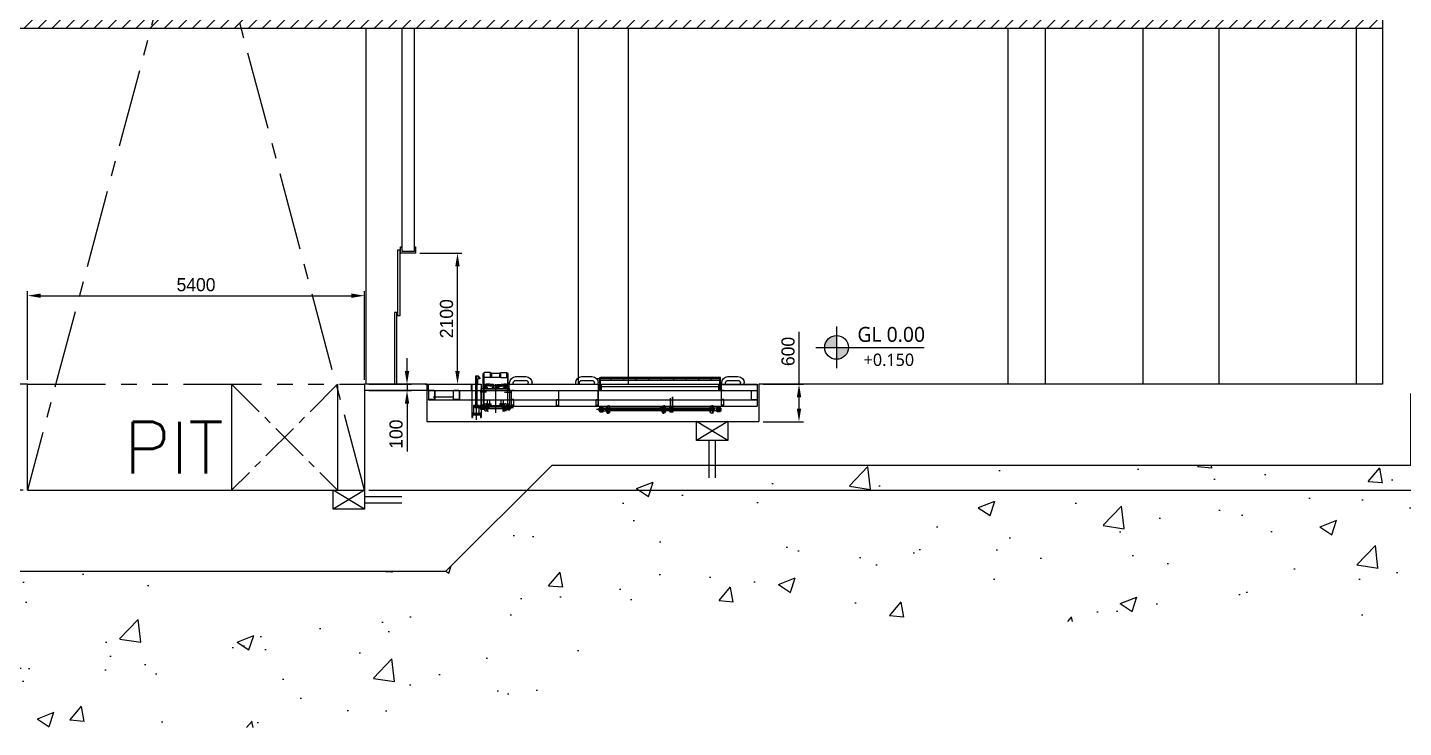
# Model space of a CAD drawing. Header units: millimetres. Extents: x -5 to 1510635, y -6 to 71285.
# Drawn here: x 111096 to 133146, y 13122 to 24337 of the extents above; entities that cross this region are included whole.
import ezdxf
from ezdxf.enums import TextEntityAlignment as Align

# ---------------------------------------------------------------- set-up
doc = ezdxf.new("R2010")
doc.units = ezdxf.units.MM
doc.header["$LTSCALE"] = 1000
for name, pattern in [('CENTER', [2, 1.25, -0.25, 0.25, -0.25]), ('HIDDEN', [0.375, 0.25, -0.125]), ('PHANTOM', [2.5, 1.25, -0.25, 0.25, -0.25, 0.25, -0.25])]:
    doc.linetypes.add(name, pattern=pattern)
for name, color, linetype in [('1', 1, 'CENTER'), ('A-SYM', 6, 'Continuous'), ('MP-1', 1, 'CENTER'), ('MP-2', 42, 'Continuous'), ('MP-4', 4, 'HIDDEN'), ('MP-5', 5, 'PHANTOM'), ('MP-8', 8, 'Continuous')]:
    doc.layers.add(name, color=color, linetype=linetype)
doc.styles.add('ROMANS', font='ROMANS.shx')
doc.styles.add('맑은고딕', font='malgun.ttf', dxfattribs={"height": 800})
doc.dimstyles.new('MPS2', dxfattribs={"dimscale": 100, "dimtxt": 3, "dimasz": 3, "dimexe": 1, "dimexo": 1, "dimgap": 1, "dimtad": 1, "dimzin": 12, "dimdsep": 46, "dimtxsty": 'Standard', "dimcen": 1, "dimclrd": 1, "dimclre": 1, "dimclrt": 7, "dimazin": 2, "dimtfac": 1, "dimtmove": 0, "dimatfit": 3, "dimfxl": 1, "dimarcsym": 0})

# ---------------------------------------------------------------- blocks, each defined once
blk = doc.blocks.new('Door 2500-2up_2')
at = {"layer": 'MP-2'}
blk.add_lwpolyline([(-258151, -48910), (-258151, -48980), (-258351, -48980), (-258351, -48910), (-258371, -48910), (-258371, -49010), (-258131, -49010), (-258131, -48910), (-258151, -48910)], dxfattribs=at)
for points in [[(-258081, -50010), (-258121, -50010), (-258121, -48960), (-258081, -48960)], [(-258031, -51110), (-258071, -51110), (-258071, -49960), (-258031, -49960)]]:
    blk.add_lwpolyline(points, close=True, dxfattribs=at)
blk = doc.blocks.new('DA16')
at = {"layer": '1', "color": 2, "linetype": 'Continuous'}
for p, q in [((15, 3), (-15, 3)), ((-15, 3), (-15, 0)), ((-13, 14), (-13, 4)), ((10, 21), (-10, 21)), ((10, 16), (-10, 16)), ((-8, 24), (-7, 25)), ((-8, 24), (-8, 21)), ((7, 25), (-7, 25)), ((8, 24), (7, 25)), ((8, 24), (8, 21)), ((13, 14), (13, 4)), ((15, 3), (15, 0))]:
    blk.add_line(p, q, dxfattribs=at)
at = {"layer": '1', "color": 1, "linetype": 'Continuous'}
for p, q in [((-8, 24), (8, 24)), ((-7, 25), (-7, 21)), ((7, 25), (7, 21))]:
    blk.add_line(p, q, dxfattribs=at)
at = {"layer": '1', "color": 2, "linetype": 'Continuous'}
for centre, radius, start, end in [((-10, 11), 4.53, 44.5548, 135.4452), ((-10, 19), 2, 90, 180), ((10, 11), 4.53, 44.5548, 135.4452), ((10, 19), 2, 0, 90)]:
    blk.add_arc(centre, radius, start, end, dxfattribs=at)
blk = doc.blocks.new('D12')
at = {"layer": '1', "color": 2, "linetype": 'Continuous'}
for p, q in [((12, 2), (-12, 2)), ((-12, 2), (-12, 0)), ((-10, 11), (-10, 4)), ((8, 12), (-8, 12)), ((-6, 15), (-5, 16)), ((-6, 15), (-6, 12)), ((5, 16), (-5, 16)), ((6, 15), (5, 16)), ((6, 15), (6, 12)), ((10, 11), (10, 4)), ((12, 2), (12, 0))]:
    blk.add_line(p, q, dxfattribs=at)
at = {"layer": '1', "color": 1, "linetype": 'Continuous'}
for p, q in [((-6, 15), (6, 15)), ((-5, 16), (-5, 12)), ((-5, 11), (-5, 4)), ((5, 16), (5, 12)), ((5, 11), (5, 4))]:
    blk.add_line(p, q, dxfattribs=at)
at = {"layer": '1', "color": 2, "linetype": 'Continuous'}
for centre, radius, start, end in [((-8, 9), 3.75, 46.7367, 133.2633), ((-8, 6), 3.75, 226.7367, 313.2633), ((0, -2), 14.6, 68.426, 111.574), ((0, 17), 14.6, 248.426, 291.574), ((8, 9), 3.75, 46.7367, 133.2633), ((8, 6), 3.75, 226.7367, 313.2633)]:
    blk.add_arc(centre, radius, start, end, dxfattribs=at)
blk = doc.blocks.new('CD-02-S-5200x2300-070616')
at = {"layer": 'MP-2'}
for p, q in [((-3865, 0), (-3865, 22)), ((-3805, 0), (-3805, 22)), ((-3605, 122), (-3765, 122)), ((-3605, 62), (-3765, 62)), ((-3565, 0), (-3565, 22)), ((-3505, 0), (-3505, 22)), ((-3485, -100), (-3485, 110)), ((-3485, 110), (-3475, 110)), ((-3485, 85), (-1505, 85)), ((-3475, 110), (-1560, 110)), ((-3475, -100), (-3475, 110)), ((-3475, 59), (-1560, 59)), ((-1575, 0), (-3460, 0)), ((-3460, -100), (-3460, 0)), ((-3330, 110), (-3330, 59)), ((-3130, 110), (-3130, 59)), ((-2930, 110), (-2930, 59)), ((-2730, 110), (-2730, 59)), ((-2530, 110), (-2530, 59)), ((-2330, 110), (-2330, 59)), ((-2130, 110), (-2130, 59)), ((-1930, 110), (-1930, 59)), ((-1730, 110), (-1730, 59)), ((-1575, 0), (-1575, -100)), ((-1550, 110), (-1560, 110)), ((-1560, -100), (-1560, 110)), ((-1550, -100), (-1550, 110)), ((-100, 0), (-1530, 0)), ((-1525, 0), (-1525, 22)), ((-1465, 0), (-1465, 22)), ((-1265, 122), (-1425, 122)), ((-1265, 62), (-1425, 62)), ((-1225, 0), (-1225, 22)), ((-1165, 0), (-1165, 22)), ((-465, 0), (-465, 22)), ((-405, 0), (-405, 22)), ((-205, 122), (-365, 122)), ((-205, 62), (-365, 62)), ((-165, 0), (-165, 22)), ((-105, 0), (-105, 22)), ((-80, -75), (-80, 170)), ((-70, 170), (-80, 170)), ((-70, 180), (-70, -100)), ((-63, 180), (-70, 180)), ((-63, 110), (-70, 110)), ((-63, 110), (-63, 180)), ((34, 185), (-58, 185)), ((34, 105), (-58, 105)), ((-57, 0), (-57, -55)), ((-57, 0), (-50, 0)), ((-50, -41), (-50, 0)), ((-47, 2), (-48, -20)), ((-47, 2), (-26, 4)), ((-26, 4), (-29, -26)), ((89, -5), (-26, 4)), ((37, 107), (37, 182)), ((52, 176), (39, 184)), ((39, 106), (52, 114)), ((183, 175), (57, 175)), ((57, 175), (57, 115)), ((183, 115), (57, 115)), ((120, 0), (120, -460)), ((151, -5), (266, 4)), ((183, 175), (183, 115)), ((188, 176), (201, 184)), ((201, 106), (188, 114)), ((203, 107), (203, 182)), ((206, 185), (298, 185)), ((206, 105), (298, 105)), ((287, 2), (266, 4)), ((266, 4), (269, -26)), ((287, 2), (288, -20)), ((297, 0), (290, 0)), ((290, -41), (290, 0)), ((297, 0), (297, -55)), ((303, 110), (303, 180)), ((303, 180), (310, 180)), ((303, 110), (310, 110)), ((310, 180), (310, -100)), ((310, 170), (320, 170)), ((320, -75), (320, 170)), ((350, 0), (350, -485)), ((500, 0), (350, 0)), ((368, 99), (392, 130)), ((371, 102), (391, 130)), ((371, 102), (371, 85)), ((371, 85), (409, 85)), ((390, 102), (406, 130)), ((390, 102), (390, 85)), ((391, 130), (441, 130)), ((409, 85), (409, 0)), ((414, -373), (414, 3)), ((425, -471), (425, 135)), ((425, -573), (425, 120)), ((436, -373), (436, 3)), ((441, 130), (441, 0)), ((500, 0), (500, -485)), ((1195, 0), (503, 0)), ((503, -100), (503, 0)), ((1195, -100), (1195, 0)), ((-3505, 0), (-4075, 0)), ((-4075, 0), (-4075, -100)), ((-3505, -3), (-4075, -3)), ((1195, -100), (-4075, -100)), ((-4075, -100), (-4075, -350)), ((-4072, -106), (-4072, -244)), ((-3981, -103), (-4069, -103)), ((-3978, -106), (-3978, -244)), ((-3975, -106), (-3975, -244)), ((-3540, -103), (-3540, -100)), ((-3540, -103), (-3506, -103)), ((-3503, -334), (-3503, -106)), ((-3500, -100), (-3500, 0)), ((-3500, -250), (-3500, -110)), ((-3460, -40), (-1575, -40)), ((-2718, -200), (-2718, -350)), ((-2713, -200), (-2713, -370)), ((-1530, -100), (-1530, 0)), ((-1530, -3), (-100, -3)), ((-1530, -250), (-1530, -110)), ((-1527, -334), (-1527, -106)), ((-1490, -103), (-1524, -103)), ((-1490, -103), (-1490, -100)), ((-895, -250), (-895, -110)), ((-892, -334), (-892, -106)), ((-855, -103), (-889, -103)), ((-855, -103), (-855, -100)), ((-175, -103), (-175, -100)), ((-175, -103), (-141, -103)), ((-138, -334), (-138, -106)), ((-135, -250), (-135, -110)), ((-25, -130), (-126, -130)), ((-108, -100), (-108, -75)), ((-70, -75), (-108, -75)), ((-108, -250), (-108, -100)), ((-100, -100), (-100, 0)), ((-75, -335), (-75, -75)), ((310, -70), (-70, -70)), ((310, -76), (-70, -76)), ((-70, -100), (-70, -250)), ((-67, -55), (-67, -70)), ((-67, -55), (-7, -55)), ((-58, -13), (-57, -3)), ((-50, -14), (-58, -13)), ((-49, -4), (-57, -3)), ((105, -21), (-57, -8)), ((-48, -14), (-50, -14)), ((-47, -4), (-49, -4)), ((-48, -20), (-29, -26)), ((-20, -48), (-44, -48)), ((87, -35), (-29, -26)), ((-17, -55), (-17, -51)), ((-7, -70), (-7, -55)), ((60, -66), (60, -70)), ((87, -63), (63, -63)), ((89, -5), (87, -35)), ((90, -32), (87, -35)), ((92, -8), (89, -5)), ((92, -8), (90, -32)), ((93, -25), (91, -25)), ((94, -15), (92, -15)), ((93, -12), (100, -12)), ((93, -12), (93, -56)), ((101, -26), (93, -25)), ((102, -16), (94, -15)), ((100, -70), (100, -12)), ((101, -26), (102, -16)), ((135, -21), (297, -8)), ((138, -16), (146, -15)), ((139, -26), (138, -16)), ((139, -26), (147, -25)), ((147, -12), (140, -12)), ((140, -70), (140, -12)), ((146, -15), (148, -15)), ((147, -12), (147, -56)), ((147, -25), (149, -25)), ((148, -8), (151, -5)), ((148, -8), (150, -32)), ((150, -32), (153, -35)), ((151, -5), (153, -35)), ((153, -35), (269, -26)), ((153, -63), (177, -63)), ((180, -66), (180, -70)), ((307, -55), (247, -55)), ((247, -70), (247, -55)), ((257, -55), (257, -51)), ((260, -48), (284, -48)), ((265, -130), (366, -130)), ((288, -20), (269, -26)), ((287, -4), (289, -4)), ((288, -14), (290, -14)), ((289, -4), (297, -3)), ((290, -14), (298, -13)), ((298, -13), (297, -3)), ((307, -55), (307, -70)), ((310, -75), (348, -75)), ((310, -100), (310, -250)), ((315, -335), (315, -75)), ((348, -100), (348, -75)), ((348, -250), (348, -100)), ((503, -3), (1195, -3)), ((700, -106), (700, -244)), ((703, -106), (703, -244)), ((706, -103), (794, -103)), ((797, -106), (797, -244)), ((800, -100), (800, -250)), ((1120, -200), (800, -200)), ((1095, -106), (1095, -244)), ((1098, -106), (1098, -244)), ((1101, -103), (1189, -103)), ((1192, -106), (1192, -244)), ((1195, -100), (1195, -250)), ((1195, -250), (-4075, -250)), ((-20, -350), (-4075, -350)), ((-3981, -247), (-4069, -247)), ((-3540, -340), (-3540, -247)), ((-3540, -247), (-3506, -247)), ((-3540, -337), (-3506, -337)), ((-3540, -340), (-3506, -340)), ((-3500, -334), (-3500, -250)), ((-3493, -383), (-3495, -385)), ((-3495, -426), (-3495, -385)), ((-3493, -428), (-3495, -426)), ((-3493, -383), (-3493, -428)), ((-3493, -383), (-3481, -383)), ((-3493, -428), (-3481, -428)), ((-3483, -398), (-3427, -398)), ((-3427, -412), (-3483, -412)), ((-3481, -440), (-3481, -370)), ((-3481, -370), (-3431, -370)), ((-3481, -383), (-3431, -383)), ((-3481, -428), (-3431, -428)), ((-3481, -440), (-3431, -440)), ((-3431, -440), (-3431, -370)), ((-3431, -383), (-3373, -383)), ((-3431, -428), (-3373, -428)), ((-3415, -354), (-3415, -350)), ((-3411, -358), (-3382, -358)), ((-3386, -415), (-3386, -395)), ((-3385, -392), (-3376, -392)), ((-3385, -398), (-3376, -398)), ((-3385, -412), (-3376, -412)), ((-3385, -418), (-3376, -418)), ((-3381, -405), (-1498, -405)), ((-3376, -390), (-3373, -390)), ((-3376, -420), (-3376, -390)), ((-3376, -420), (-3373, -420)), ((-3373, -446), (-3373, -367)), ((-3373, -383), (-3316, -383)), ((-3373, -428), (-3316, -428)), ((-3365, -348), (-3347, -348)), ((-3365, -463), (-3365, -348)), ((-3350, -390), (-3350, -362)), ((-3350, -385), (-3349, -385)), ((-3350, -420), (-3350, -448)), ((-3350, -425), (-3349, -425)), ((-3330, -349), (-3347, -348)), ((-3347, -423), (-3347, -387)), ((-3325, -456), (-3325, -354)), ((-3325, -372), (-3318, -372)), ((-3325, -438), (-3318, -438)), ((-3316, -374), (-3318, -372)), ((-3318, -438), (-3316, -436)), ((-3316, -436), (-3316, -374)), ((-3316, -383), (-2609, -383)), ((-3316, -428), (-2609, -428)), ((-2674, -370), (-2724, -370)), ((-2724, -383), (-2724, -370)), ((-2724, -440), (-2724, -428)), ((-2674, -440), (-2724, -440)), ((-2718, -350), (-2718, -370)), ((-2680, -224), (-2680, -350)), ((-2680, -350), (-2680, -370)), ((-2674, -383), (-2674, -370)), ((-2674, -440), (-2674, -428)), ((-2609, -374), (-2607, -372)), ((-2609, -436), (-2609, -374)), ((-2552, -383), (-2609, -383)), ((-2552, -428), (-2609, -428)), ((-2607, -438), (-2609, -436)), ((-2600, -372), (-2607, -372)), ((-2600, -438), (-2607, -438)), ((-2600, -456), (-2600, -354)), ((-2595, -349), (-2578, -348)), ((-2560, -348), (-2578, -348)), ((-2578, -423), (-2578, -387)), ((-2575, -385), (-2576, -385)), ((-2575, -425), (-2576, -425)), ((-2575, -390), (-2575, -362)), ((-2575, -420), (-2575, -448)), ((-2560, -463), (-2560, -348)), ((-2510, -350), (-2560, -350)), ((-2549, -397), (-2557, -397)), ((-2549, -413), (-2557, -413)), ((-2552, -446), (-2552, -369)), ((-2552, -383), (-1719, -383)), ((-2549, -390), (-2552, -390)), ((-2549, -420), (-2552, -420)), ((-2552, -428), (-1719, -428)), ((-2549, -420), (-2549, -390)), ((-2540, -392), (-2549, -392)), ((-2540, -398), (-2549, -398)), ((-2540, -412), (-2549, -412)), ((-2540, -418), (-2549, -418)), ((-2514, -358), (-2541, -358)), ((-2539, -415), (-2539, -395)), ((-2510, -354), (-2510, -350)), ((-1719, -374), (-1717, -372)), ((-1719, -436), (-1719, -374)), ((-1662, -383), (-1719, -383)), ((-1662, -428), (-1719, -428)), ((-1717, -438), (-1719, -436)), ((-1710, -372), (-1717, -372)), ((-1710, -438), (-1717, -438)), ((-1710, -456), (-1710, -354)), ((-1705, -349), (-1688, -348)), ((-1670, -348), (-1688, -348)), ((-1688, -423), (-1688, -387)), ((-1685, -385), (-1686, -385)), ((-1685, -425), (-1686, -425)), ((-1685, -390), (-1685, -362)), ((-1685, -420), (-1685, -448)), ((-1670, -463), (-1670, -348)), ((-1620, -350), (-1670, -350)), ((-1659, -397), (-1667, -397)), ((-1659, -413), (-1667, -413)), ((-1662, -446), (-1662, -369)), ((-1604, -383), (-1662, -383)), ((-1659, -390), (-1662, -390)), ((-1659, -420), (-1662, -420)), ((-1604, -428), (-1662, -428)), ((-1659, -420), (-1659, -390)), ((-1650, -392), (-1659, -392)), ((-1650, -398), (-1659, -398)), ((-1650, -412), (-1659, -412)), ((-1650, -418), (-1659, -418)), ((-1624, -358), (-1651, -358)), ((-1649, -415), (-1649, -395)), ((-1620, -354), (-1620, -350)), ((-1552, -398), (-1608, -398)), ((-1608, -412), (-1552, -412)), ((-1604, -440), (-1604, -370)), ((-1554, -370), (-1604, -370)), ((-1554, -383), (-1604, -383)), ((-1554, -428), (-1604, -428)), ((-1554, -440), (-1604, -440)), ((-1598, -350), (-1598, -370)), ((-1560, -350), (-1560, -370)), ((-1554, -440), (-1554, -370)), ((-1542, -383), (-1554, -383)), ((-1542, -428), (-1554, -428)), ((-1542, -383), (-1542, -428)), ((-1542, -383), (-1540, -385)), ((-1542, -428), (-1540, -426)), ((-1540, -426), (-1540, -385)), ((-1530, -334), (-1530, -250)), ((-1490, -247), (-1524, -247)), ((-1490, -337), (-1524, -337)), ((-1490, -340), (-1524, -340)), ((-1490, -340), (-1490, -247)), ((-895, -334), (-895, -250)), ((-855, -247), (-889, -247)), ((-855, -337), (-889, -337)), ((-855, -340), (-889, -340)), ((-855, -340), (-855, -247)), ((-175, -340), (-175, -247)), ((-175, -247), (-141, -247)), ((-175, -337), (-141, -337)), ((-175, -340), (-141, -340)), ((-66, -374), (-169, -374)), ((-135, -334), (-135, -250)), ((-128, -370), (366, -370)), ((-120, -349), (-118, -348)), ((-120, -390), (-120, -349)), ((-120, -390), (-118, -392)), ((-118, -348), (-118, -392)), ((-118, -348), (-114, -348)), ((-118, -392), (-114, -392)), ((-114, -405), (-114, -335)), ((-64, -335), (-114, -335)), ((-114, -348), (-64, -348)), ((-114, -392), (-64, -392)), ((-64, -405), (-114, -405)), ((-108, -335), (-108, -250)), ((-108, -363), (-72, -363)), ((-72, -377), (-108, -377)), ((-95, -307), (-95, -422)), ((-53, -349), (-73, -349)), ((-51, -399), (-73, -399)), ((-70, -250), (-70, -335)), ((-64, -405), (-64, -335)), ((-64, -348), (-59, -348)), ((-64, -392), (-59, -392)), ((-63, -341), (-63, -411)), ((-59, -339), (-57, -337)), ((-59, -401), (-59, -339)), ((-59, -392), (-2, -392)), ((-57, -403), (-59, -401)), ((-50, -337), (-57, -337)), ((-50, -403), (-57, -403)), ((-50, -421), (-50, -319)), ((-45, -314), (-28, -312)), ((-45, -426), (-28, -428)), ((-10, -312), (-28, -312)), ((-28, -388), (-28, -352)), ((-10, -428), (-28, -428)), ((-25, -350), (-26, -350)), ((-25, -390), (-26, -390)), ((-25, -355), (-25, -327)), ((-25, -385), (-25, -413)), ((-12, -348), (252, -348)), ((-12, -392), (252, -392)), ((-10, -435), (-10, -250)), ((-10, -315), (50, -315)), ((-6, -435), (-10, -435)), ((1, -362), (-7, -362)), ((1, -378), (-7, -378)), ((-2, -431), (-2, -334)), ((1, -355), (-2, -355)), ((1, -385), (-2, -385)), ((1, -385), (1, -355)), ((10, -357), (1, -357)), ((10, -363), (1, -363)), ((10, -377), (1, -377)), ((10, -383), (1, -383)), ((46, -323), (9, -323)), ((11, -380), (11, -360)), ((30, -315), (30, -250)), ((50, -319), (50, -315)), ((190, -319), (190, -315)), ((250, -315), (190, -315)), ((194, -323), (231, -323)), ((210, -315), (210, -250)), ((229, -380), (229, -360)), ((230, -357), (239, -357)), ((230, -363), (239, -363)), ((230, -377), (239, -377)), ((230, -383), (239, -383)), ((239, -355), (242, -355)), ((239, -385), (239, -355)), ((239, -362), (247, -362)), ((239, -378), (247, -378)), ((239, -385), (242, -385)), ((242, -431), (242, -334)), ((299, -348), (242, -348)), ((299, -392), (242, -392)), ((246, -435), (250, -435)), ((250, -435), (250, -250)), ((250, -312), (268, -312)), ((250, -428), (268, -428)), ((265, -355), (265, -327)), ((265, -350), (266, -350)), ((265, -385), (265, -413)), ((265, -390), (266, -390)), ((285, -314), (268, -312)), ((268, -388), (268, -352)), ((285, -426), (268, -428)), ((290, -421), (290, -319)), ((290, -337), (297, -337)), ((290, -403), (297, -403)), ((299, -339), (297, -337)), ((297, -403), (299, -401)), ((299, -401), (299, -339)), ((304, -348), (299, -348)), ((304, -392), (299, -392)), ((304, -405), (304, -335)), ((304, -335), (354, -335)), ((354, -348), (304, -348)), ((354, -392), (304, -392)), ((304, -405), (354, -405)), ((310, -250), (310, -335)), ((348, -363), (312, -363)), ((312, -377), (348, -377)), ((348, -335), (348, -250)), ((354, -405), (354, -335)), ((358, -348), (354, -348)), ((358, -392), (354, -392)), ((358, -348), (358, -392)), ((360, -349), (358, -348)), ((360, -390), (358, -392)), ((360, -390), (360, -349)), ((383, -465), (383, -335)), ((414, -335), (383, -335)), ((462, -360), (389, -360)), ((399, -345), (399, -375)), ((414, -345), (399, -345)), ((414, -354), (399, -354)), ((414, -366), (399, -366)), ((452, -375), (399, -375)), ((414, -345), (414, -375)), ((414, -354), (436, -354)), ((414, -363), (436, -363)), ((414, -366), (436, -366)), ((414, -373), (436, -373)), ((468, -335), (436, -335)), ((452, -345), (436, -345)), ((437, -345), (437, -375)), ((452, -354), (437, -354)), ((452, -366), (437, -366)), ((452, -345), (452, -375)), ((468, -465), (468, -335)), ((706, -247), (794, -247)), ((706, -247), (794, -247)), ((1101, -247), (1189, -247)), ((-3369, -450), (-3365, -450)), ((-3365, -463), (-3347, -463)), ((-3330, -461), (-3347, -463)), ((-2595, -461), (-2578, -463)), ((-2560, -463), (-2578, -463)), ((-2556, -450), (-2560, -450)), ((-1705, -461), (-1688, -463)), ((-1670, -463), (-1688, -463)), ((-1666, -450), (-1670, -450)), ((500, -485), (350, -485)), ((350, -485), (350, -535)), ((360, -535), (350, -535)), ((359, -458), (357, -460)), ((357, -485), (357, -460)), ((493, -475), (357, -475)), ((383, -458), (359, -458)), ((360, -497), (360, -535)), ((364, -458), (364, -485)), ((364, -485), (364, -491)), ((366, -485), (366, -491)), ((484, -491), (366, -491)), ((372, -453), (372, -496)), ((378, -485), (378, -491)), ((380, -485), (380, -491)), ((381, -458), (381, -485)), ((468, -465), (383, -465)), ((491, -458), (468, -458)), ((470, -458), (470, -485)), ((470, -485), (470, -491)), ((472, -485), (472, -491)), ((478, -453), (478, -496)), ((484, -485), (484, -491)), ((486, -485), (486, -491)), ((487, -458), (487, -485)), ((490, -497), (490, -535)), ((500, -535), (490, -535)), ((491, -458), (493, -460)), ((493, -485), (493, -460)), ((500, -485), (500, -535))]:
    blk.add_line(p, q, dxfattribs=at)
for centre, radius, start, end in [((-3765, 22), 100, 90, 180), ((-3765, 22), 40, 90, 180), ((-3605, 22), 100, 0, 90), ((-3605, 22), 40, 0, 90), ((-1425, 22), 100, 90, 180), ((-1425, 22), 40, 90, 180), ((-1265, 22), 100, 0, 90), ((-1265, 22), 40, 0, 90), ((-365, 22), 100, 90, 180), ((-365, 22), 40, 90, 180), ((-205, 22), 100, 0, 90), ((-205, 22), 40, 0, 90), ((-58, 180), 5, 90, 180), ((-58, 110), 5, 180, 270), ((34, 175), 10, 60, 90), ((34, 115), 10, 270, 300), ((57, 185), 10, 240, 270), ((57, 105), 10, 90, 120), ((183, 185), 10, 270, 300), ((183, 105), 10, 60, 90), ((206, 175), 10, 90, 120), ((206, 115), 10, 240, 270), ((298, 180), 5, 0, 90), ((298, 110), 5, 270, 0), ((-4069, -106), 6, 90, 180), ((-4069, -106), 3, 90, 180), ((-3981, -106), 6, 0, 90), ((-3981, -106), 3, 0, 90), ((-3506, -106), 6, 0, 90), ((-3506, -106), 3, 0, 90), ((-1524, -106), 6, 90, 180), ((-1524, -106), 3, 90, 180), ((-889, -106), 6, 90, 180), ((-889, -106), 3, 90, 180), ((-141, -106), 6, 0, 90), ((-141, -106), 3, 0, 90), ((-44, -41), 6.5, 180, 270), ((-20, -51), 3, 360, 90), ((63, -66), 3, 90, 180), ((87, -56), 6.5, 270, 0), ((153, -56), 6.5, 180, 270), ((177, -66), 3, 0, 90), ((260, -51), 3, 90, 180), ((284, -41), 6.5, 270, 0), ((706, -106), 6, 90, 180), ((706, -106), 3, 90, 180), ((794, -106), 6, 0, 90), ((794, -106), 3, 0, 90), ((1101, -106), 6, 90, 180), ((1101, -106), 3, 90, 180), ((1189, -106), 6, 0, 90), ((1189, -106), 3, 0, 90), ((-4069, -244), 6, 180, 270), ((-4069, -244), 3, 180, 270), ((-3981, -244), 6, 270, 0), ((-3981, -244), 3, 270, 0), ((-3506, -244), 3, 270, 0), ((-3506, -334), 6, 270, 0), ((-3506, -334), 3, 270, 0), ((-3483, -405), 7, 90, 270), ((-3427, -405), 7, 270, 90), ((-3411, -354), 4, 180, 270), ((-3381, -395), 4.53, 134.5548, 225.4452), ((-3368, -405), 18.3, 157.851, 202.149), ((-3381, -415), 4.53, 134.5548, 225.4452), ((-3382, -367), 9, 0, 90), ((-3345, -362), 5, 114.3328, 180), ((-3345, -390), 5, 180, 210.1807), ((-3345, -420), 5, 149.8193, 180), ((-3349, -387), 2, 0, 90), ((-3349, -423), 2, 270, 360), ((-3330, -354), 5, 0, 85), ((-2595, -354), 5, 95, 180), ((-2580, -362), 5, 0, 65.6672), ((-2576, -387), 2, 90, 180), ((-2576, -423), 2, 180, 270), ((-2580, -390), 5, 329.8193, 0), ((-2580, -420), 5, 0, 30.1807), ((-2541, -369), 11, 90, 180), ((-2544, -395), 4.53, 314.5548, 45.4452), ((-2557, -405), 18.3, 337.851, 22.149), ((-2544, -415), 4.53, 314.5548, 45.4452), ((-2514, -354), 4, 270, 360), ((-1705, -354), 5, 95, 180), ((-1690, -362), 5, 0, 65.6672), ((-1686, -387), 2, 90, 180), ((-1686, -423), 2, 180, 270), ((-1690, -390), 5, 329.8193, 0), ((-1690, -420), 5, 0, 30.1807), ((-1651, -369), 11, 90, 180), ((-1654, -395), 4.53, 314.5548, 45.4452), ((-1667, -405), 18.3, 337.851, 22.149), ((-1654, -415), 4.53, 314.5548, 45.4452), ((-1624, -354), 4, 270, 360), ((-1608, -405), 7, 90, 270), ((-1552, -405), 7, 270, 90), ((-1524, -334), 6, 180, 270), ((-1524, -244), 3, 180, 270), ((-1524, -334), 3, 180, 270), ((-889, -334), 6, 180, 270), ((-889, -244), 3, 180, 270), ((-889, -334), 3, 180, 270), ((-141, -244), 3, 270, 0), ((-141, -334), 6, 270, 0), ((-141, -334), 3, 270, 0), ((-108, -370), 7, 90, 270), ((-72, -370), 7, 270, 90), ((-45, -319), 5, 95, 180), ((-45, -421), 5, 180, 265), ((-30, -327), 5, 0, 65.6672), ((-26, -352), 2, 90, 180), ((-26, -388), 2, 180, 270), ((-30, -413), 5, 294.3328, 0), ((-30, -355), 5, 329.8193, 0), ((-30, -385), 5, 0, 30.1807), ((-6, -431), 4, 270, 360), ((9, -334), 11, 90, 180), ((6, -360), 4.53, 314.5548, 45.4452), ((-7, -370), 18.3, 337.8509, 22.1491), ((6, -380), 4.53, 314.5548, 45.4452), ((46, -319), 4, 270, 360), ((194, -319), 4, 180, 270), ((234, -360), 4.53, 134.5548, 225.4452), ((247, -370), 18.3, 157.851, 202.1491), ((234, -380), 4.53, 134.5548, 225.4452), ((231, -334), 11, 0, 90), ((246, -431), 4, 180, 270), ((270, -327), 5, 114.3328, 180), ((270, -355), 5, 180, 210.1807), ((270, -385), 5, 149.8193, 180), ((270, -413), 5, 180, 245.6672), ((266, -352), 2, 0, 90), ((266, -388), 2, 270, 360), ((285, -319), 5, 0, 85), ((285, -421), 5, 275, 360), ((312, -370), 7, 90, 270), ((348, -370), 7, 270, 90), ((706, -244), 6, 180, 270), ((706, -244), 6, 180, 270), ((706, -244), 3, 180, 270), ((706, -244), 3, 180, 270), ((794, -244), 6, 270, 0), ((794, -244), 3, 270, 0), ((794, -244), 6, 270, 0), ((794, -244), 3, 270, 0), ((1101, -244), 6, 180, 270), ((1101, -244), 3, 180, 270), ((1189, -244), 6, 270, 0), ((1189, -244), 3, 270, 0), ((-3369, -446), 4, 180, 270), ((-3345, -448), 5, 180, 245.6672), ((-3330, -456), 5, 275, 360), ((-2595, -456), 5, 180, 265), ((-2580, -448), 5, 294.3328, 0), ((-2556, -446), 4, 270, 360), ((-1705, -456), 5, 180, 265), ((-1690, -448), 5, 294.3328, 0), ((-1666, -446), 4, 270, 360), ((366, -497), 6, 90, 180), ((484, -497), 6, 0, 90)]:
    blk.add_arc(centre, radius, start, end, dxfattribs=at)
at = {"layer": 'MP-8'}
for p, q in [((1220, 0), (1220, -600)), ((-4100, 0), (-4100, -600)), ((1220, -600), (-4100, -600))]:
    blk.add_line(p, q, dxfattribs=at)
at = {"layer": 'MP-2', "xscale": -1}
for p in [(-36, -48), (76, -63)]:
    blk.add_blockref('D12', p, dxfattribs=at)
at = {"layer": 'MP-2'}
for p in [(164, -63), (276, -48)]:
    blk.add_blockref('D12', p, dxfattribs=at)
at = {"layer": 'MP-2', "xscale": -1, "rotation": 270.0000026813829}
for p in [(-3347, -405), (268, -370)]:
    blk.add_blockref('DA16', p, dxfattribs=at)
at = {"layer": 'MP-2', "rotation": 89.99999731861715}
for p in [(-2578, -405), (-1688, -405), (-28, -370)]:
    blk.add_blockref('DA16', p, dxfattribs=at)
blk = doc.blocks.new('*D611')
at = {"layer": 'DEFPOINTS', "color": 0, "linetype": 'ByBlock', "transparency": 16777216}
for p in [(101970, 18472), (103771, 18472, 0), (111096, 16922, 0)]:
    blk.add_point(p, dxfattribs=at)
at = {"layer": 'MP-8', "color": 1, "linetype": 'ByBlock', "lineweight": -2, "transparency": 16777216}
for p, q in [((103701, 18472), (101900, 18472)), ((101970, 17132), (101970, 18262)), ((111026, 16922), (101900, 16922))]:
    blk.add_line(p, q, dxfattribs=at)
at = {"layer": 'MP-8', "color": 1, "linetype": 'ByBlock', "transparency": 16777216}
for points in [[(101935, 18262), (102005, 18262), (101970, 18472)], [(101935, 17132), (102005, 17132), (101970, 16922)]]:
    blk.add_solid(points, dxfattribs=at)
at = {"layer": 'MP-8', "color": 7, "linetype": 'ByBlock', "transparency": 16777216, "insert": (101795, 17697), "char_height": 210, "attachment_point": 5, "rotation": 90}
blk.add_mtext('1550', dxfattribs=at)
blk = doc.blocks.new('*D600')
at = {"layer": 'DEFPOINTS', "color": 0, "linetype": 'ByBlock', "transparency": 16777216}
for p in [(116496, 20041), (111096, 18622, 0), (116496, 18622, 0)]:
    blk.add_point(p, dxfattribs=at)
at = {"layer": 'MP-8', "color": 1, "linetype": 'ByBlock', "lineweight": -2, "transparency": 16777216}
for p, q in [((111096, 18692), (111096, 20111)), ((116496, 18692), (116496, 20111)), ((111306, 20041), (116286, 20041))]:
    blk.add_line(p, q, dxfattribs=at)
at = {"layer": 'MP-8', "color": 1, "linetype": 'ByBlock', "transparency": 16777216}
for points in [[(111306, 20076), (111306, 20006), (111096, 20041)], [(116286, 20076), (116286, 20006), (116496, 20041)]]:
    blk.add_solid(points, dxfattribs=at)
at = {"layer": 'MP-8', "color": 7, "linetype": 'ByBlock', "transparency": 16777216, "insert": (113796, 20216), "char_height": 210, "attachment_point": 5}
blk.add_mtext('5400', dxfattribs=at)
blk = doc.blocks.new('1223333333')
at = {"layer": 'A-SYM'}
h = blk.add_hatch(color=256, dxfattribs=at)
h.paths.add_polyline_path([(-984, 0), (-984, 96, 0.414214), (-1080, 0)])
h.paths.add_polyline_path([(-888, 0), (-984, 0), (-984, -96, 0.414214)])
blk.add_line((-984, 168), (-984, -168), dxfattribs=at)
blk.add_lwpolyline([(-1152, 0), (-298, 0), (-277, 0)], dxfattribs=at)
blk.add_circle((-984, 0), 96, dxfattribs=at)
blk = doc.blocks.new('*D602')
at = {"layer": 'DEFPOINTS', "color": 0, "linetype": 'ByBlock', "transparency": 16777216}
for p in [(117315, 20722), (117986, 20722), (117396, 18622, 0)]:
    blk.add_point(p, dxfattribs=at)
at = {"layer": 'MP-8', "color": 1, "linetype": 'ByBlock', "lineweight": -2, "transparency": 16777216}
for p, q in [((117385, 20722), (118056, 20722)), ((117986, 18832), (117986, 20512)), ((117466, 18622), (118056, 18622))]:
    blk.add_line(p, q, dxfattribs=at)
at = {"layer": 'MP-8', "color": 1, "linetype": 'ByBlock', "transparency": 16777216}
for points in [[(117951, 20512), (118021, 20512), (117986, 20722)], [(117951, 18832), (118021, 18832), (117986, 18622)]]:
    blk.add_solid(points, dxfattribs=at)
at = {"layer": 'MP-8', "color": 7, "linetype": 'ByBlock', "transparency": 16777216, "insert": (117811, 19672), "char_height": 210, "attachment_point": 5, "rotation": 90}
blk.add_mtext('2100', dxfattribs=at)
blk = doc.blocks.new('*D604')
at = {"layer": 'DEFPOINTS', "color": 0, "linetype": 'ByBlock', "transparency": 16777216}
for p in [(122816, 18622, 0), (123459, 18622), (122816, 18022)]:
    blk.add_point(p, dxfattribs=at)
at = {"layer": 'MP-8', "color": 1, "linetype": 'ByBlock', "lineweight": -2, "transparency": 16777216}
for p, q in [((123459, 18622), (123459, 19462)), ((122886, 18622), (123529, 18622)), ((123459, 18232), (123459, 18412)), ((122886, 18022), (123529, 18022))]:
    blk.add_line(p, q, dxfattribs=at)
at = {"layer": 'MP-8', "color": 1, "linetype": 'ByBlock', "transparency": 16777216}
for points in [[(123424, 18412), (123494, 18412), (123459, 18622)], [(123424, 18232), (123494, 18232), (123459, 18022)]]:
    blk.add_solid(points, dxfattribs=at)
at = {"layer": 'MP-8', "color": 7, "linetype": 'ByBlock', "transparency": 16777216, "insert": (123284, 19147), "char_height": 210, "attachment_point": 5, "rotation": 90}
blk.add_mtext('600', dxfattribs=at)
blk = doc.blocks.new('*D605')
at = {"layer": 'DEFPOINTS', "color": 0, "linetype": 'ByBlock', "transparency": 16777216}
for p in [(116496, 18622, 0), (116496, 18522, 0), (117177, 18522)]:
    blk.add_point(p, dxfattribs=at)
at = {"layer": 'MP-8', "color": 1, "linetype": 'ByBlock', "lineweight": -2, "transparency": 16777216}
for p, q in [((117177, 18832), (117177, 19042)), ((116566, 18622), (117247, 18622)), ((116566, 18522), (117247, 18522)), ((117177, 18622), (117177, 18522)), ((117177, 18312), (117177, 17542))]:
    blk.add_line(p, q, dxfattribs=at)
at = {"layer": 'MP-8', "color": 1, "linetype": 'ByBlock', "transparency": 16777216}
for points in [[(117142, 18832), (117212, 18832), (117177, 18622)], [(117142, 18312), (117212, 18312), (117177, 18522)]]:
    blk.add_solid(points, dxfattribs=at)
at = {"layer": 'MP-8', "color": 7, "linetype": 'ByBlock', "transparency": 16777216, "insert": (117002, 17822), "char_height": 210, "attachment_point": 5, "rotation": 90}
blk.add_mtext('100', dxfattribs=at)
blk = doc.blocks.new('*D624')
at = {"layer": 'DEFPOINTS', "color": 0, "linetype": 'ByBlock', "transparency": 16777216}
for p in [(137260, 18622, 0), (141476, 18622), (116496, 16922, 0)]:
    blk.add_point(p, dxfattribs=at)
at = {"layer": 'MP-8', "color": 1, "linetype": 'ByBlock', "lineweight": -2, "transparency": 16777216}
for p, q in [((137330, 18622), (141546, 18622)), ((141476, 17132), (141476, 18412)), ((116566, 16922), (141546, 16922))]:
    blk.add_line(p, q, dxfattribs=at)
at = {"layer": 'MP-8', "color": 1, "linetype": 'ByBlock', "transparency": 16777216}
for points in [[(141441, 18412), (141511, 18412), (141476, 18622)], [(141441, 17132), (141511, 17132), (141476, 16922)]]:
    blk.add_solid(points, dxfattribs=at)
at = {"layer": 'MP-8', "color": 7, "linetype": 'ByBlock', "transparency": 16777216, "insert": (141301, 17772), "char_height": 210, "attachment_point": 5, "rotation": 90}
blk.add_mtext('1700', dxfattribs=at)
blk = doc.blocks.new('*D626')
at = {"layer": 'DEFPOINTS', "color": 0, "linetype": 'ByBlock', "transparency": 16777216}
for p in [(133031, 25072, 0), (137260, 18622, 0), (141521, 18622)]:
    blk.add_point(p, dxfattribs=at)
at = {"layer": 'MP-8', "color": 1, "linetype": 'ByBlock', "lineweight": -2, "transparency": 16777216}
for p, q in [((133101, 25072), (141591, 25072)), ((141521, 24862), (141521, 18832)), ((137330, 18622), (141591, 18622))]:
    blk.add_line(p, q, dxfattribs=at)
at = {"layer": 'MP-8', "color": 1, "linetype": 'ByBlock', "transparency": 16777216}
for points in [[(141486, 24862), (141556, 24862), (141521, 25072)], [(141486, 18832), (141556, 18832), (141521, 18622)]]:
    blk.add_solid(points, dxfattribs=at)
at = {"layer": 'MP-8', "color": 7, "linetype": 'ByBlock', "transparency": 16777216, "insert": (141346, 21847), "char_height": 210, "attachment_point": 5, "rotation": 90}
blk.add_mtext('6450', dxfattribs=at)
blk = doc.blocks.new('*D623')
at = {"layer": 'DEFPOINTS', "color": 0, "linetype": 'ByBlock', "transparency": 16777216}
for p in [(133260, 37472, 0), (116496, 16922, 0), (142157, 16922)]:
    blk.add_point(p, dxfattribs=at)
at = {"layer": 'MP-8', "color": 1, "linetype": 'ByBlock', "lineweight": -2, "transparency": 16777216}
for p, q in [((133330, 37472), (142227, 37472)), ((142157, 37262), (142157, 17132)), ((116566, 16922), (142227, 16922))]:
    blk.add_line(p, q, dxfattribs=at)
at = {"layer": 'MP-8', "color": 1, "linetype": 'ByBlock', "transparency": 16777216}
for points in [[(142122, 37262), (142192, 37262), (142157, 37472)], [(142122, 17132), (142192, 17132), (142157, 16922)]]:
    blk.add_solid(points, dxfattribs=at)
at = {"layer": 'MP-8', "color": 7, "linetype": 'ByBlock', "transparency": 16777216, "insert": (141982, 27197), "char_height": 210, "attachment_point": 5, "rotation": 90}
blk.add_mtext('20550', dxfattribs=at)

msp = doc.modelspace()

# ---------------------------------------------------------------- hatches: boundary and pattern name
at = {"layer": 'MP-8', "linetype": 'ByBlock'}
h = msp.add_hatch(dxfattribs=at)
h.set_pattern_fill('ANSI31', color=256, scale=50, style=0)
h.set_pattern_definition([(45, (-816645.08, -299438.3), (-112.253202, 112.253202), [])])
edge = h.paths.add_edge_path()
edge.add_line((132810.496, 24922.359), (132810.496, 24322.359))
edge.add_line((132810.496, 24322.359), (104220.747, 24322.359))
edge.add_line((104220.747, 24322.359), (104220.747, 24622.359))
edge.add_line((104220.747, 24622.359), (117295.36, 24622.359))
edge.add_line((117295.36, 24622.359), (117295.36, 24922.359))
edge.add_line((117295.36, 24922.359), (132810.496, 24922.359))
edge.add_line((132810.496, 24922.359), (132810.496, 24322.359))
h = msp.add_hatch(dxfattribs=at)
h.set_pattern_fill('AR-CONC', color=256, scale=15, style=0)
h.set_pattern_definition([(50, (-815277.2, -179151), (2732.77, -239.0863), [285.75, -3143.25]), (355, (-815277.2, -179151), (-528.642, 2865.85), [228.6, -2514.6]), (100.451, (-815049.5, -179171), (2204.1375, 2626.75), [242.85, -2671.35]), (46.1842, (-815277.2, -178389), (4066.186, -630.635), [428.625, -4714.875]), (96.6356, (-814938.4, -178441.6), (3561.064, 3711.383), [364.275, -4007.025]), (351.184, (-815277.2, -178389), (3561.07, 3711.377), [342.9, -3771.9]), (21, (-814896.2, -178579.5), (2274.223, -1533.983), [285.75, -3143.25]), (326, (-814896.2, -178579.5), (927.0304, 2762.8195), [228.6, -2514.6]), (71.4514, (-814706.7, -178707.4), (3201.2474, 1228.843), [242.85, -2671.35]), (37.5, (-815277.2, -179151), (46.329, 1268.3256), [0, -2484.12, 0, -2552.7, 0, -2524.125]), (7.5, (-815277.2, -179151), (1002.295, 1502.7086), [0, -1455.42, 0, -2426.97, 0, -962.025]), (327.5, (-816126.9, -179151), (2033.8589, -85.9312), [0, -952.5, 0, -2971.8, 0, -3943.35]), (317.5, (-816507.9, -179151), (2221.9377, 381.3974), [0, -1238.25, 0, -1973.58, 0, -2800.35])])
h.paths.add_polyline_path([(135760.496, 18472.359), (133260.496, 18472.359), (133260.496, 17322.359), (119495.36, 17322.359), (117795.36, 15622.359), (109795.36, 15622.359), (108095.36, 17322.359), (103770.747, 17322.359), (103770.747, 18472.359), (101270.747, 18472.359), (101270.747, 14822.359), (107059.826, 14822.359), (108759.826, 13122.359), (118830.893, 13122.359), (120530.893, 14822.359), (135760.496, 14822.359)])

# ---------------------------------------------------------------- linework, layer by layer
at = {"layer": '1'}
for p, q in [((116495.654, 37172.359), (111095.654, 16922.359, 0)), ((116495.654, 16922.359, 0), (111095.654, 37172.359))]:
    msp.add_line(p, q, dxfattribs=at)
at = {"layer": '1', "ltscale": 0.5}
for p, q in [((116065.654, 18622.359, 0), (114365.654, 16922.359, 0)), ((114365.654, 18622.359, 0), (116065.654, 16922.359, 0))]:
    msp.add_line(p, q, dxfattribs=at)
at = {"layer": 'MP-1', "linetype": 'ByBlock'}
for p, q in [((122315.654, 18022.359), (121815.654, 17722.359)), ((122315.654, 17722.359), (121815.654, 18022.359)), ((116495.654, 16922.359, 0), (115995.654, 16622.359, 0)), ((116495.654, 16622.359, 0), (115995.654, 16922.359, 0))]:
    msp.add_line(p, q, dxfattribs=at)
at = {"layer": 'MP-4', "linetype": 'ByBlock'}
for p, q in [((122015.654, 17722.359), (122015.654, 17122.359)), ((122115.654, 17722.359), (122115.654, 17122.359)), ((116495.36, 16822.359, 0), (117095.36, 16822.359, 0)), ((116495.36, 16722.359, 0), (117095.36, 16722.359, 0))]:
    msp.add_line(p, q, dxfattribs=at)
msp.add_lwpolyline([(122315.654, 17722.359), (121815.654, 17722.359), (121815.654, 18022.359), (122315.654, 18022.359)], close=True, dxfattribs=at)
at = {"layer": 'MP-4', "linetype": 'ByBlock', "elevation": 0}
msp.add_lwpolyline([(116495.654, 16622.359), (115995.654, 16622.359), (115995.654, 16922.359), (116495.654, 16922.359)], close=True, dxfattribs=at)
at = {"layer": 'MP-5'}
msp.add_line((111095.654, 18622.359, 0), (116495.654, 18622.359, 0), dxfattribs=at)
at = {"layer": 'MP-8', "linetype": 'ByBlock'}
for p, q in [((132810.496, 24922.359, 0), (132810.496, 18622.359, 0)), ((117095.36, 24322.359, 0), (117095.36, 20822.359, 0)), ((117295.36, 20822.359, 0), (117295.36, 24322.359, 0)), ((111095.654, 18622.359, 0), (104220.747, 18622.359, 0)), ((111095.654, 16922.359, 0), (111095.654, 18622.359, 0)), ((114365.654, 18622.359, 0), (114365.654, 16922.359, 0)), ((116065.654, 18622.359, 0), (116065.654, 16922.359, 0)), ((117495.655, 18622.359, 0), (116495.654, 18622.359, 0)), ((116495.654, 18622.359, 0), (116495.654, 16922.359, 0)), ((132810.496, 18622.359, 0), (122815.654, 18622.359, 0)), ((117795.36, 15622.359, 0), (119495.36, 17322.359, 0)), ((111095.654, 16922.359, 0), (114595.654, 16922.359, 0)), ((114595.654, 16922.359, 0), (116495.654, 16922.359, 0))]:
    msp.add_line(p, q, dxfattribs=at)
at = {"layer": 'MP-8', "color": 3, "linetype": 'HIDDEN', "ltscale": 2000}
for p, q in [((116515.654, 24322.359, 0), (116515.654, 18622.359, 0)), ((119920.654, 24322.359, 0), (119920.654, 18628.462, 0)), ((120720.654, 24322.359, 0), (120720.654, 18628.462, 0)), ((126805.372, 24322.359), (126805.372, 18622.359)), ((127405.372, 24322.359), (127405.372, 18622.359)), ((128970.372, 24322.359, 0), (128970.372, 18622.359, 0)), ((130185.615, 24322.359, 0), (130185.615, 18622.359, 0)), ((132385.188, 24322.359, 0), (132385.188, 18622.359, 0))]:
    msp.add_line(p, q, dxfattribs=at)
at = {"layer": 'MP-8'}
for p, q in [((117495.655, 18522.359, 0), (116495.36, 18522.359, 0)), ((116495.654, 18622.359, 0), (116495.654, 16922.359, 0))]:
    msp.add_line(p, q, dxfattribs=at)
at = {"layer": 'MP-8', "linetype": 'ByBlock', "elevation": 0}
for points in [[(132810.496, 24922.359), (132810.496, 24322.359), (104220.747, 24322.359), (104220.747, 24622.359), (117295.36, 24622.359), (117295.36, 24922.359), (132810.496, 24922.359), (132810.496, 24322.359)], [(133260.496, 18472.359), (133260.496, 17322.359), (119495.36, 17322.359), (117795.36, 15622.359), (109795.36, 15622.359), (108095.36, 17322.359), (103770.747, 17322.359), (103770.747, 18472.359)], [(133260.496, 17322.359), (119495.36, 17322.359)], [(117795.36, 15622.359), (109795.36, 15622.359)]]:
    msp.add_lwpolyline(points, dxfattribs=at)

# ---------------------------------------------------------------- block references
at = {"linetype": 'ByBlock', "xscale": -1}
msp.add_blockref('Door 2500-2up_2', (-141055.845, 69732.051), dxfattribs=at)
at = {"layer": 'MP-2', "xscale": -1}
msp.add_blockref('CD-02-S-5200x2300-070616', (118715.654, 18622.359), dxfattribs=at)
at = {"layer": 'MP-4', "linetype": 'ByBlock', "xscale": 1.984499999962281, "yscale": 1.984499999962281, "zscale": 1.984499999962281}
msp.add_blockref('1223333333', (126013.504, 19212.458), dxfattribs=at)

# ---------------------------------------------------------------- texts
at = {"style": 'ROMANS'}
msp.add_text('PIT', height=827.2727, dxfattribs=at).set_placement((113440.968, 17190.949, 0), align=Align.CENTER)
at = {"layer": 'A-SYM', "style": '맑은고딕'}
msp.add_text('GL 0.00', height=238.14, dxfattribs=at).set_placement((124394.152, 19301.525))
at = {"layer": 'A-SYM', "color": 2, "style": '맑은고딕'}
msp.add_text('+0.150', height=198.45, dxfattribs=at).set_placement((124494.681, 18915.089))

# ---------------------------------------------------------------- dimensions: what is measured, and where the dimension line sits
at = {"layer": 'MP-8', "linetype": 'ByBlock'}
for base, p1, p2, picture, middle in [((142156.552, 16922.359), (133260.496, 37472.359, 0), (116495.654, 16922.359, 0), '*D623', (141981.552, 27197.359)), ((141521.135, 18622.359), (133030.805, 25072.359, 0), (137260.496, 18622.359, 0), '*D626', (141346.135, 21847.359)), ((117985.663, 20722.359), (117395.952, 18622.359, 0), (117315.36, 20722.359), '*D602', (117810.663, 19672.359)), ((123459.152, 18622.359), (122815.654, 18022.359), (122815.654, 18622.359, 0), '*D604', (123284.152, 19147.359)), ((117177.056, 18522.359), (116495.654, 18622.359, 0), (116495.654, 18522.359, 0), '*D605', (117002.056, 17822.359)), ((141476.129, 18622.359), (116495.654, 16922.359, 0), (137260.496, 18622.359, 0), '*D624', (141301.129, 17772.359)), ((101970.329, 18472.359), (111095.654, 16922.359, 0), (103770.747, 18472.359, 0), '*D611', (101795.329, 17697.359))]:
    dim = msp.add_linear_dim(base=base, p1=p1, p2=p2, angle=90, dimstyle='MPS2', override={"dimscale": 70}, dxfattribs=at)
    dim.commit()
    dim.dimension.update_dxf_attribs({"geometry": picture, "text_midpoint": middle})
dim = msp.add_linear_dim(base=(116495.654, 20040.651), p1=(111095.654, 18622.359, 0), p2=(116495.654, 18622.359, 0), dimstyle='MPS2', override={"dimscale": 70}, dxfattribs=at)
dim.commit()
dim.dimension.update_dxf_attribs({"geometry": '*D600', "text_midpoint": (113795.654, 20215.651)})

doc.saveas('drawing.dxf')
